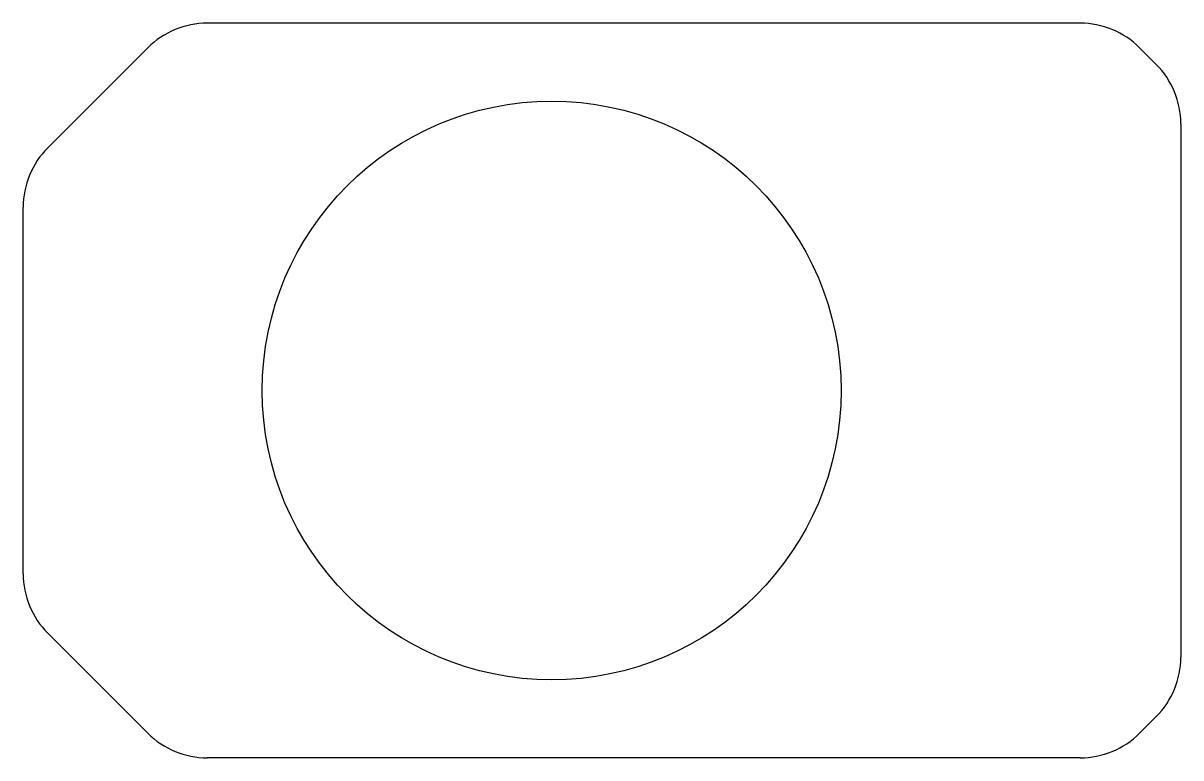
# Model space of a CAD drawing. Extents: x 2731.6 to 2800.6, y 980.5 to 1024.3.
import ezdxf

# ---------------------------------------------------------------- set-up
doc = ezdxf.new("R2010")
doc.units = 0
doc.layers.get('0').update_dxf_attribs({"linetype": 'CONTINUOUS'})

msp = doc.modelspace()

# ---------------------------------------------------------------- linework, layer by layer
for p, q in [((2794.598, 1024.286), (2742.569, 1024.286)), ((2733.062, 1016.851), (2739.033, 1022.822)), ((2799.133, 1021.822), (2798.134, 1022.822)), ((2800.598, 1018.286), (2800.598, 986.486)), ((2731.598, 991.457), (2731.598, 1013.315)), ((2733.062, 987.922), (2739.033, 981.951)), ((2799.133, 982.95), (2798.134, 981.951)), ((2794.598, 980.486), (2742.569, 980.486))]:
    msp.add_line(p, q)
msp.add_circle((2763.098, 1002.386), 17.25)
for centre, start, end in [((2742.569, 1019.286), 90, 135), ((2794.598, 1019.286), 45, 90), ((2795.598, 1018.286), 0, 45), ((2736.598, 1013.315), 135, 180), ((2736.598, 991.457), 180, 225), ((2795.598, 986.486), 315, 360), ((2742.569, 985.486), 225, 270), ((2794.598, 985.486), 270, 315)]:
    msp.add_arc(centre, 5, start, end)

doc.saveas('drawing.dxf')
